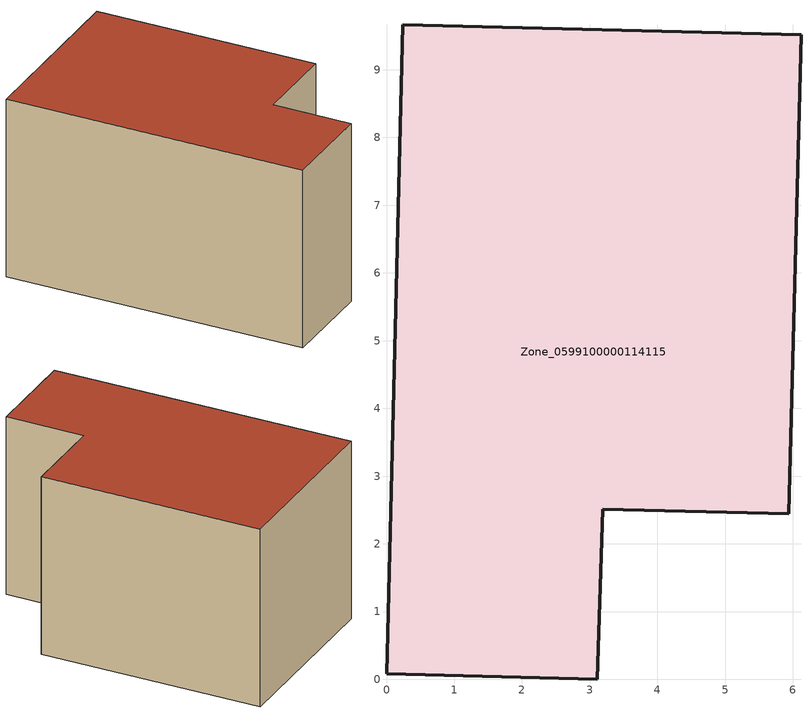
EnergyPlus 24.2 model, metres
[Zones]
Zone_0599100000114115
 floor ground (C_G): 3.19,2.51 3.11,0 0,0.09 0.24,9.66 6.12,9.52 5.94,2.44 z0
 wall outside (C_F): 0.24,9.66 0,0.09 3.11,0 3.19,2.51 5.94,2.44 6.12,9.52 0.24,9.66 z0:5.85
 roof outside (C_R): 5.94,2.44 6.12,9.52 0.24,9.66 0,0.09 3.11,0 3.19,2.51 z5.85
[BUILDING]
Pand.0599100000114115: North Axis=0; Terrain=City; Loads Convergence Tolerance Value=0.04; Temperature Convergence Tolerance Value=0.4; Solar Distribution=FullExterior; Maximum Number of Warmup Days=25; Minimum Number of Warmup Days=1
[Site:Location]
Rotterdam.The.Hague.AP_ZH_NLD Design_Conditions: Latitude=51.96; Longitude=4.45; Time Zone=1; Elevation=-4.5
[SITE:GROUNDTEMPERATURE:BUILDINGSURFACE]
18, 18, 18, 18, 18, 18, 18, 18, 18, 18, 18, 18
[MATERIAL] Thermal Absorptance=0.9; Solar Absorptance=0.7; Visible Absorptance=0.7
Name | Roughness | Thickness | Conductivity | Density | Specific Heat
G.TI.1946 | MediumSmooth | 0.15 | 1 | 540 | 1210
F.TI.1946 | Rough | 0.3 | 0.857143 | 1920 | 840
R.TI.1946 | MediumRough | 0.2 | 0.1 | 1500 | 1000
[CONSTRUCTION]
C_G: G.TI.1946
C_F: F.TI.1946
C_R: R.TI.1946
[ZONE]
Zone_0599100000114115: Type=1; Multiplier=1; Ceiling Height=Autocalculate; Volume=Autocalculate; Floor Area=autocalculate; Part of Total Floor Area=Yes
[ZONEINFILTRATION:DESIGNFLOWRATE]
Infil_Zone_0599100000114115: Zone or ZoneList or Space or SpaceList=Zone_0599100000114115; Schedule=AlwaysOn; Design Flow Rate Calculation Method=Flow/Area; Flow Rate per Floor Area=0.003; Constant Term Coefficient=1; Temperature Term Coefficient=0; Velocity Term Coefficient=0; Velocity Squared Term Coefficient=0
[HVACTEMPLATE:ZONE:IDEALLOADSAIRSYSTEM]
Zone_0599100000114115: Maximum Heating Supply Air Temperature=50; Minimum Cooling Supply Air Temperature=13; Maximum Heating Supply Air Humidity Ratio=0.0156; Minimum Cooling Supply Air Humidity Ratio=0.0077; Heating Limit=NoLimit; Cooling Limit=NoLimit; Dehumidification Control Type=ConstantSensibleHeatRatio; Cooling Sensible Heat Ratio=0.7; Dehumidification Setpoint=60; Humidification Control Type=None; Humidification Setpoint=30; Outdoor Air Method=None; Outdoor Air Flow Rate per Person=0.00944; Outdoor Air Flow Rate per Zone Floor Area=0; Outdoor Air Flow Rate per Zone=0; Demand Controlled Ventilation Type=None; Outdoor Air Economizer Type=NoEconomizer; Heat Recovery Type=None; Sensible Heat Recovery Effectiveness=0.7; Latent Heat Recovery Effectiveness=0.65
[ZONECONTROL:THERMOSTAT]
ThermostatControl_Zone_0599100000114115: Zone or ZoneList=Zone_0599100000114115; Control Type Schedule=DualSetpointControlType; Control 1=Thermostat_Zone_0599100000114115; Temperature Difference Between Cutout And Setpoint=0
[THERMOSTATSETPOINT:DUALSETPOINT]
Thermostat_Zone_0599100000114115: Heating Setpoint Temperature Schedule=HeatingSetpoint_Zone_0599100000114115; Cooling Setpoint Temperature Schedule=CoolingSetpoint_Zone_0599100000114115
[SCHEDULE:COMPACT]
HeatingSetpoint_Zone_0599100000114115: Through: 12/31, For: AllDays, Until: 24:00, 21
CoolingSetpoint_Zone_0599100000114115: Through: 12/31, For: AllDays, Until: 24:00, 24
DualSetpointControlType: Through: 12/31, For: AllDays, Until: 24:00, 4
AlwaysOn: Through: 12/31, For: AllDays, Until: 24:00, 1
